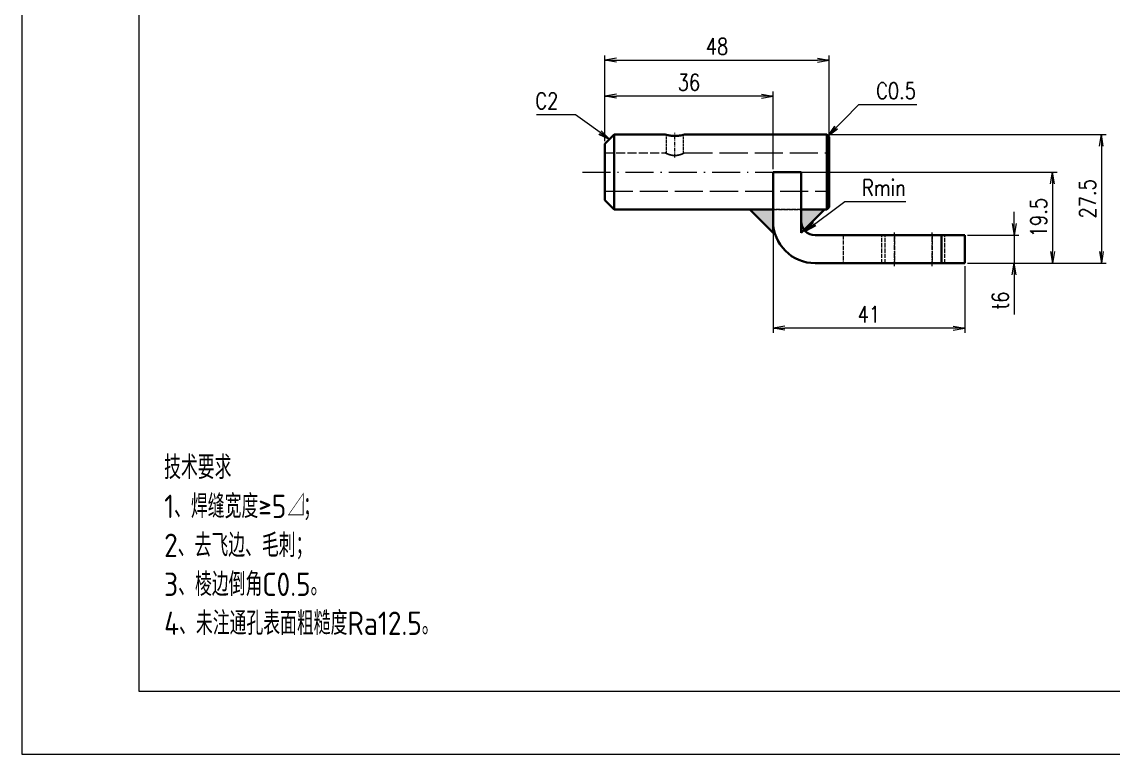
# Model space of a CAD drawing. Header units: millimetres. Extents: x 1333 to 44424, y -42879 to -1037.
# Drawn here: x 40860.7 to 41094.2, y -2148.1 to -1991.4 of the extents above; entities that cross this region are included whole.
import ezdxf

# ---------------------------------------------------------------- set-up
doc = ezdxf.new("R2010")
doc.units = ezdxf.units.MM
doc.header["$LTSCALE"] = 0.5
for name, pattern in [('AM_ISO02W050x2', [3.75, 3, -0.75]), ('AM_ISO08W050x2', [9, 6, -0.75, 1.5, -0.75]), ('DASHDOT', [18.5, 12, -3, 0.5, -3]), ('DASHED', [15, 12, -3])]:
    doc.linetypes.add(name, pattern=pattern)
for name, color, linetype, lineweight in [('中心线', 2, 'AM_ISO08W050x2', 18), ('图框', 7, 'Continuous', 18), ('标注线', 3, 'Continuous', 18), ('粗实线', 7, 'Continuous', 35), ('虚线', 1, 'AM_ISO02W050x2', 18)]:
    doc.layers.add(name, color=color, linetype=linetype, lineweight=lineweight)
doc.layers.add('打印-禁用', color=7, linetype='Continuous', lineweight=15, plot=False)
doc.styles.add('DIM', font='romans.shx', dxfattribs={"width": 0.8, "bigfont": 'bigfont.shx'})
doc.styles.add('机械长仿宋', font='gbenor.shx', dxfattribs={"height": 1, "bigfont": 'gbcbig.shx'})
doc.dimstyles.new('DEH 1-1', dxfattribs={"dimtxt": 3.5, "dimasz": 2.5, "dimexe": 1, "dimexo": 0.625, "dimgap": 1.2, "dimtad": 1, "dimtoh": 1, "dimdsep": 46, "dimtxsty": 'DIM', "dimblk": 'OPEN', "dimcen": 0, "dimclrd": 8, "dimclre": 8, "dimclrt": 2, "dimazin": 2, "dimtfac": 0.5, "dimtmove": 0, "dimatfit": 3, "dimldrblk": 'OPEN', "dimfxl": 0, "dimtolj": 2, "dimlwd": 18, "dimlwe": 18, "dimarcsym": 0})
doc.dimstyles.new('DEH 1-1$0', dxfattribs={"dimtxt": 3.5, "dimasz": 2.5, "dimexe": 1, "dimexo": 0.625, "dimgap": 1.2, "dimtad": 1, "dimzin": 9, "dimdsep": 46, "dimtxsty": 'DIM', "dimblk": 'OPEN', "dimcen": 0, "dimclrd": 8, "dimclre": 8, "dimclrt": 2, "dimazin": 2, "dimtfac": 0.5, "dimtmove": 0, "dimatfit": 3, "dimldrblk": 'OPEN', "dimfxl": 0, "dimtolj": 2, "dimlwd": 18, "dimlwe": 18, "dimarcsym": 0})

# ---------------------------------------------------------------- blocks, each defined once
blk = doc.blocks.new('GZDEH零件A3图框V01版')
at = {"layer": '图框', "linetype": 'Continuous'}
for p, q in [((2882.49, -1554.46), (2882.49, -1832.96)), ((2882.49, -1832.96), (3272.49, -1832.96))]:
    blk.add_line(p, q, dxfattribs=at)
at = {"layer": '打印-禁用', "linetype": 'Continuous'}
for p, q in [((2857.49, -1549.46), (2857.49, -1846.46)), ((2857.49, -1846.46), (3277.49, -1846.46))]:
    blk.add_line(p, q, dxfattribs=at)
blk = doc.blocks.new('DEH A3')
at = {"layer": '图框'}
blk.add_blockref('GZDEH零件A3图框V01版', (-2857.49, 1846.46), dxfattribs=at)
blk = doc.blocks.new('_Open')
at = {"color": 0, "linetype": 'ByBlock', "lineweight": -2}
for p, q in [((-1, 0.167), (0, 0)), ((-1, -0.167), (0, 0)), ((0, 0), (-1, 0))]:
    blk.add_line(p, q, dxfattribs=at)
blk = doc.blocks.new('*D18')
at = {"layer": 'Defpoints', "color": 0, "transparency": 16777216}
for p in [(40985.45, -2007.32), (40985.45, -2017.55), (41021.45, -2023.55)]:
    blk.add_point(p, dxfattribs=at)
at = {"layer": '标注线', "color": 8, "lineweight": 18, "transparency": 16777216}
for p, q in [((40985.45, -2016.93), (40985.45, -2006.32)), ((41018.95, -2007.32), (40987.95, -2007.32)), ((41021.45, -2022.93), (41021.45, -2006.32))]:
    blk.add_line(p, q, dxfattribs=at)
at = {"layer": '标注线', "color": 8, "lineweight": 18, "transparency": 16777216, "xscale": 2.5, "yscale": 2.5, "zscale": 2.5, "rotation": 180}
blk.add_blockref('_Open', (40985.45, -2007.32), dxfattribs=at)
at = {"layer": '标注线', "color": 8, "lineweight": 18, "transparency": 16777216, "xscale": 2.5, "yscale": 2.5, "zscale": 2.5}
blk.add_blockref('_Open', (41021.45, -2007.32), dxfattribs=at)
at = {"layer": '标注线', "color": 2, "transparency": 16777216, "insert": (41003.45, -2004.37), "char_height": 3.5, "attachment_point": 5, "style": 'DIM'}
blk.add_mtext('\\A2;36', dxfattribs=at)
blk = doc.blocks.new('*D19')
at = {"layer": 'Defpoints', "color": 0, "transparency": 16777216}
for p in [(41033.45, -1999.64), (41033.45, -2016.05), (40985.45, -2017.55)]:
    blk.add_point(p, dxfattribs=at)
at = {"layer": '标注线', "color": 8, "lineweight": 18, "transparency": 16777216}
for p, q in [((40985.45, -2016.93), (40985.45, -1998.64)), ((40987.95, -1999.64), (41030.95, -1999.64)), ((41033.45, -2015.43), (41033.45, -1998.64))]:
    blk.add_line(p, q, dxfattribs=at)
at = {"layer": '标注线', "color": 8, "lineweight": 18, "transparency": 16777216, "xscale": 2.5, "yscale": 2.5, "zscale": 2.5, "rotation": 180}
blk.add_blockref('_Open', (40985.45, -1999.64), dxfattribs=at)
at = {"layer": '标注线', "color": 8, "lineweight": 18, "transparency": 16777216, "xscale": 2.5, "yscale": 2.5, "zscale": 2.5}
blk.add_blockref('_Open', (41033.45, -1999.64), dxfattribs=at)
at = {"layer": '标注线', "color": 2, "transparency": 16777216, "insert": (41009.45, -1996.69), "char_height": 3.5, "attachment_point": 5, "style": 'DIM'}
blk.add_mtext('\\A2;48', dxfattribs=at)
blk = doc.blocks.new('*D20')
at = {"layer": 'Defpoints', "color": 0, "transparency": 16777216}
for p in [(41021.45, -2034.05), (41062.45, -2043.05), (41021.45, -2056.95)]:
    blk.add_point(p, dxfattribs=at)
at = {"layer": '标注线', "color": 8, "lineweight": 18, "transparency": 16777216}
for p, q in [((41021.45, -2034.68), (41021.45, -2057.95)), ((41062.45, -2043.68), (41062.45, -2057.95)), ((41059.95, -2056.95), (41023.95, -2056.95))]:
    blk.add_line(p, q, dxfattribs=at)
at = {"layer": '标注线', "color": 8, "lineweight": 18, "transparency": 16777216, "xscale": 2.5, "yscale": 2.5, "zscale": 2.5, "rotation": 180}
blk.add_blockref('_Open', (41021.45, -2056.95), dxfattribs=at)
at = {"layer": '标注线', "color": 8, "lineweight": 18, "transparency": 16777216, "xscale": 2.5, "yscale": 2.5, "zscale": 2.5}
blk.add_blockref('_Open', (41062.45, -2056.95), dxfattribs=at)
at = {"layer": '标注线', "color": 2, "transparency": 16777216, "insert": (41041.95, -2054), "char_height": 3.5, "attachment_point": 5, "style": 'DIM'}
blk.add_mtext('\\A2;41', dxfattribs=at)
blk = doc.blocks.new('*D21')
at = {"layer": 'Defpoints', "color": 0, "transparency": 16777216}
for p in [(41062.45, -2037.05), (41073.03, -2037.05), (41062.45, -2043.05)]:
    blk.add_point(p, dxfattribs=at)
at = {"layer": '标注线', "color": 8, "lineweight": 18, "transparency": 16777216}
for p, q in [((41073.03, -2034.55), (41073.03, -2032.05)), ((41063.07, -2037.05), (41074.03, -2037.05)), ((41073.03, -2037.05), (41073.03, -2043.05)), ((41063.07, -2043.05), (41074.03, -2043.05)), ((41073.03, -2045.55), (41073.03, -2054.05))]:
    blk.add_line(p, q, dxfattribs=at)
at = {"layer": '标注线', "color": 8, "lineweight": 18, "transparency": 16777216, "xscale": 2.5, "yscale": 2.5, "zscale": 2.5}
for p, rotation in [((41073.03, -2037.05), 270), ((41073.03, -2043.05), 90)]:
    blk.add_blockref('_Open', p, dxfattribs=dict(at, rotation=rotation))
at = {"layer": '标注线', "color": 2, "transparency": 16777216, "insert": (41070.08, -2051.05), "char_height": 3.5, "attachment_point": 5, "rotation": 90, "style": 'DIM'}
blk.add_mtext('\\A2;t6', dxfattribs=at)
blk = doc.blocks.new('*D22')
at = {"layer": 'Defpoints', "color": 0, "transparency": 16777216}
for p in [(41027.45, -2023.55), (41062.45, -2043.05), (41081.22, -2043.05)]:
    blk.add_point(p, dxfattribs=at)
at = {"layer": '标注线', "color": 8, "lineweight": 18, "transparency": 16777216}
for p, q in [((41028.07, -2023.55), (41082.22, -2023.55)), ((41081.22, -2026.05), (41081.22, -2040.55)), ((41063.07, -2043.05), (41082.22, -2043.05))]:
    blk.add_line(p, q, dxfattribs=at)
at = {"layer": '标注线', "color": 8, "lineweight": 18, "transparency": 16777216, "xscale": 2.5, "yscale": 2.5, "zscale": 2.5}
for p, rotation in [((41081.22, -2023.55), 90), ((41081.22, -2043.05), 270)]:
    blk.add_blockref('_Open', p, dxfattribs=dict(at, rotation=rotation))
at = {"layer": '标注线', "color": 2, "transparency": 16777216, "insert": (41078.27, -2033.3), "char_height": 3.5, "attachment_point": 5, "rotation": 90, "style": 'DIM'}
blk.add_mtext('\\A2;19.5', dxfattribs=at)
blk = doc.blocks.new('WELDING_5')
at = {"layer": '粗实线'}
blk.add_hatch(color=256, dxfattribs=at).paths.add_polyline_path([(0, 5), (0, 0), (5, 0)])
for q in [(0, 5), (5, 0)]:
    blk.add_line((0, 0), q, dxfattribs=at)
blk.add_lwpolyline([(0, 5), (5, 0)], dxfattribs=at)
blk = doc.blocks.new('*D30')
at = {"layer": 'Defpoints', "color": 0, "transparency": 16777216}
for p in [(41032.95, -2015.55), (41062.45, -2043.05), (41091.68, -2043.05)]:
    blk.add_point(p, dxfattribs=at)
at = {"layer": '标注线', "color": 8, "lineweight": 18, "transparency": 16777216}
for p, q in [((41033.58, -2015.55), (41092.68, -2015.55)), ((41091.68, -2018.05), (41091.68, -2040.55)), ((41063.07, -2043.05), (41092.68, -2043.05))]:
    blk.add_line(p, q, dxfattribs=at)
at = {"layer": '标注线', "color": 8, "lineweight": 18, "transparency": 16777216, "xscale": 2.5, "yscale": 2.5, "zscale": 2.5}
for p, rotation in [((41091.68, -2015.55), 90), ((41091.68, -2043.05), 270)]:
    blk.add_blockref('_Open', p, dxfattribs=dict(at, rotation=rotation))
at = {"layer": '标注线', "color": 2, "transparency": 16777216, "insert": (41088.73, -2029.3), "char_height": 3.5, "attachment_point": 5, "rotation": 90, "style": 'DIM'}
blk.add_mtext('\\A2;27.5', dxfattribs=at)

msp = doc.modelspace()

# ---------------------------------------------------------------- linework, layer by layer
at = {"layer": '中心线', "linetype": 'DASHDOT', "lineweight": 13, "ltscale": 0.132588}
msp.add_line((41000.45, -2020.477), (41000.45, -2015.173), dxfattribs=at)
at = {"layer": '中心线', "linetype": 'DASHDOT', "lineweight": 13}
msp.add_line((40980.65, -2023.554), (41038.25, -2023.554), dxfattribs=at)
at = {"layer": '中心线', "linetype": 'DASHDOT', "lineweight": 13, "ltscale": 0.179999}
for p, q in [((41047.45, -2043.654), (41047.45, -2036.454)), ((41055.45, -2043.654), (41055.45, -2036.454))]:
    msp.add_line(p, q, dxfattribs=at)
at = {"layer": '粗实线', "lineweight": 35, "ltscale": 0.070711}
for p, q in [((40985.45, -2017.554), (40987.45, -2015.554)), ((40985.45, -2029.554), (40987.45, -2031.554))]:
    msp.add_line(p, q, dxfattribs=at)
at = {"layer": '粗实线', "lineweight": 35, "ltscale": 0.375517}
for p, q in [((40987.45, -2015.554), (40987.45, -2030.575)), ((41032.95, -2015.554), (41032.95, -2030.575))]:
    msp.add_line(p, q, dxfattribs=at)
at = {"layer": '粗实线', "lineweight": 35, "ltscale": 0.273315}
msp.add_line((40998.383, -2015.554), (40987.45, -2015.554), dxfattribs=at)
at = {"layer": '粗实线', "lineweight": 35, "ltscale": 0.006511}
msp.add_line((40998.383, -2015.554), (40998.636, -2015.616), dxfattribs=at)
at = {"layer": '粗实线', "lineweight": 35, "ltscale": 0.000452204}
msp.add_line((40999.477, -2015.765), (40999.459, -2015.763), dxfattribs=at)
at = {"layer": '粗实线', "lineweight": 35}
for p, q in [((41032.95, -2015.554), (41002.517, -2015.554)), ((41021.45, -2031.554), (40987.45, -2031.554)), ((41057.45, -2037.054), (41030.45, -2037.054)), ((41057.45, -2043.054), (41030.45, -2043.054))]:
    msp.add_line(p, q, dxfattribs=at)
at = {"layer": '粗实线', "lineweight": 35, "ltscale": 0.017678}
for p, q in [((41033.45, -2016.054), (41032.95, -2015.554)), ((41033.45, -2031.054), (41032.95, -2031.554))]:
    msp.add_line(p, q, dxfattribs=at)
at = {"layer": '粗实线', "lineweight": 35, "ltscale": 0.352047}
msp.add_line((41033.45, -2016.054), (41033.45, -2030.136), dxfattribs=at)
at = {"layer": '粗实线', "lineweight": 35, "ltscale": 0.281637}
msp.add_line((40985.45, -2017.554), (40985.45, -2028.82), dxfattribs=at)
at = {"layer": '粗实线', "lineweight": 35, "ltscale": 0.15}
for p, q in [((41027.45, -2023.554), (41021.45, -2023.554)), ((41057.45, -2043.054), (41057.45, -2037.054)), ((41062.45, -2043.054), (41062.45, -2037.054))]:
    msp.add_line(p, q, dxfattribs=at)
at = {"layer": '粗实线', "lineweight": 35, "ltscale": 0.2625}
for p, q in [((41021.45, -2034.054), (41021.45, -2023.554)), ((41027.45, -2034.054), (41027.45, -2023.554))]:
    msp.add_line(p, q, dxfattribs=at)
at = {"layer": '粗实线', "lineweight": 35, "ltscale": 0.018363}
msp.add_line((40985.45, -2028.82), (40985.45, -2029.554), dxfattribs=at)
at = {"layer": '粗实线', "lineweight": 35, "ltscale": 0.024483}
for p, q in [((40987.45, -2030.575), (40987.45, -2031.554)), ((41032.95, -2030.575), (41032.95, -2031.554))]:
    msp.add_line(p, q, dxfattribs=at)
at = {"layer": '粗实线', "lineweight": 35, "ltscale": 0.022953}
msp.add_line((41033.45, -2030.136), (41033.45, -2031.054), dxfattribs=at)
at = {"layer": '粗实线', "lineweight": 35, "ltscale": 0.137509}
msp.add_line((41032.95, -2031.554), (41027.45, -2031.554), dxfattribs=at)
at = {"layer": '粗实线', "lineweight": 35, "ltscale": 0.125}
for p, q in [((41057.45, -2037.054), (41062.45, -2037.054)), ((41062.45, -2043.054), (41057.45, -2043.054))]:
    msp.add_line(p, q, dxfattribs=at)
at = {"layer": '粗实线', "lineweight": 35}
for centre, radius, start, end in [((41000.595, -2007.017), 8.819, 255.47283, 262.59785), ((41000.451, -2007.891), 7.934, 256.77807, 277.16842), ((41000.437, -2007.854), 7.972, 270.42314, 277.24542), ((41000.307, -2007.03), 8.806, 277.39708, 284.53305), ((41030.45, -2034.054), 9, 180, 270), ((41030.45, -2034.054), 3, 180, 270)]:
    msp.add_arc(centre, radius, start, end, dxfattribs=at)
at = {"layer": '虚线', "linetype": 'DASHED', "lineweight": 13, "ltscale": 0.024483}
for p, q in [((40987.45, -2015.554), (40987.45, -2016.534)), ((41032.95, -2015.554), (41032.95, -2016.534))]:
    msp.add_line(p, q, dxfattribs=at)
at = {"layer": '虚线', "linetype": 'DASHED', "lineweight": 13, "ltscale": 0.375517}
for p, q in [((40987.45, -2016.534), (40987.45, -2031.554)), ((41032.95, -2016.534), (41032.95, -2031.554))]:
    msp.add_line(p, q, dxfattribs=at)
at = {"layer": '虚线', "linetype": 'DASHED', "lineweight": 13, "ltscale": 0.098999}
for p, q in [((40998.636, -2019.576), (40998.636, -2015.616)), ((41002.264, -2019.576), (41002.264, -2015.616))]:
    msp.add_line(p, q, dxfattribs=at)
at = {"layer": '虚线', "linetype": 'DASHED', "lineweight": 13, "ltscale": 0.006511}
msp.add_line((41002.517, -2015.554), (41002.264, -2015.616), dxfattribs=at)
at = {"layer": '虚线', "linetype": 'DASHED', "lineweight": 13, "ltscale": 0.323315}
msp.add_line((40985.45, -2019.454), (40998.383, -2019.455), dxfattribs=at)
at = {"layer": '虚线', "linetype": 'DASHED', "lineweight": 13}
for p, q in [((41002.517, -2019.455), (41033.45, -2019.454)), ((40985.45, -2027.654), (41033.45, -2027.654))]:
    msp.add_line(p, q, dxfattribs=at)
at = {"layer": '虚线', "linetype": 'DASHED', "lineweight": 13, "ltscale": 0.15}
for p, q in [((41021.45, -2031.554), (41027.45, -2031.554)), ((41027.45, -2031.554), (41021.45, -2031.554)), ((41036.45, -2037.054), (41036.45, -2043.054)), ((41044.7, -2043.054), (41044.7, -2037.054)), ((41044.7, -2043.054), (41044.7, -2037.054)), ((41045.45, -2043.054), (41045.45, -2037.054)), ((41047.45, -2037.054), (41047.45, -2043.054)), ((41047.45, -2037.054), (41047.45, -2043.054)), ((41047.45, -2037.054), (41047.45, -2043.054)), ((41047.45, -2037.054), (41047.45, -2043.054)), ((41055.45, -2037.054), (41055.45, -2043.054)), ((41055.45, -2037.054), (41055.45, -2043.054)), ((41055.45, -2037.054), (41055.45, -2043.054)), ((41055.45, -2037.054), (41055.45, -2043.054)), ((41057.45, -2037.054), (41057.45, -2043.054)), ((41058.2, -2043.054), (41058.2, -2037.054)), ((41058.2, -2043.054), (41058.2, -2037.054))]:
    msp.add_line(p, q, dxfattribs=at)
at = {"layer": '虚线', "linetype": 'DASHED', "lineweight": 13}
for centre, radius, start, end in [((41000.445, -2008.121), 7.705, 262.77761, 270.37748), ((41000.39, -2007.499), 8.331, 277.25646, 282.99529), ((41001.898, -2012.439), 7.847, 243.3838, 245.43237), ((40999.011, -2012.46), 7.824, 294.56584, 296.62058)]:
    msp.add_arc(centre, radius, start, end, dxfattribs=at)
for points, knots in [([(40999.459, -2019.877), (40999.203, -2019.808), (40998.968, -2019.725), (40998.76, -2019.635), (40998.585, -2019.553), (40998.477, -2019.501), (40998.392, -2019.459), (40998.387, -2019.457), (40998.383, -2019.455)], [0, 0, 0, 0, 0, 0, 2.5134739, 2.5134739, 2.5134739, 2.6260489, 2.6260489, 2.6260489, 2.6260489, 2.6260489, 2.6260489]), ([(41001.441, -2019.877), (41001.696, -2019.808), (41001.931, -2019.725), (41002.14, -2019.635), (41002.314, -2019.553), (41002.422, -2019.501), (41002.507, -2019.459), (41002.512, -2019.457), (41002.517, -2019.455)], [0, 0, 0, 0, 0, 0, 2.5124203, 2.5124203, 2.5124203, 2.6250138, 2.6250138, 2.6250138, 2.6250138, 2.6250138, 2.6250138]), ([(40998.636, -2019.576), (40998.699, -2019.605), (40998.769, -2019.636), (40998.849, -2019.67), (40999.029, -2019.742), (40999.228, -2019.811), (40999.333, -2019.844), (40999.554, -2019.907), (40999.791, -2019.956), (40999.916, -2019.977), (41000.168, -2020.008), (41000.426, -2020.017), (41000.556, -2020.015), (41000.818, -2020), (41001.074, -2019.962), (41001.202, -2019.937), (41001.323, -2019.909), (41001.441, -2019.877)], [0, 0, 0, 0, 0, 0, 1.0158882, 1.0158882, 1.0158882, 2.0930403, 2.0930403, 2.0930403, 3.2075182, 3.2075182, 3.2075182, 4.3448981, 4.3448981, 4.3448981, 5.4950183, 5.4950183, 5.4950183, 5.4950183, 5.4950183, 5.4950183]), ([(41002.264, -2019.576), (41002.134, -2019.635), (41001.971, -2019.705), (41001.785, -2019.777), (41001.472, -2019.879), (41001.126, -2019.952), (41001.002, -2019.974), (41000.681, -2020.015), (41000.351, -2020.021), (41000.152, -2020.009), (40999.891, -2019.976), (40999.642, -2019.923), (40999.58, -2019.909), (40999.519, -2019.894), (40999.459, -2019.877)], [0, 0, 0, 0, 0, 0, 2.0867006, 2.0867006, 2.0867006, 3.2096284, 3.2096284, 3.2096284, 4.9295067, 4.9295067, 4.9295067, 5.5179039, 5.5179039, 5.5179039, 5.5179039, 5.5179039, 5.5179039])]:
    msp.add_open_spline(points, degree=5, knots=knots, dxfattribs=at)

# ---------------------------------------------------------------- block references
at = {"layer": '图框'}
msp.add_blockref('DEH A3', (40860.733, -2148.061), dxfattribs=at)
at = {"layer": '粗实线', "rotation": 180.0000025276578}
msp.add_blockref('WELDING_5', (41021.45, -2031.554), dxfattribs=at)
at = {"layer": '粗实线', "xscale": -1, "rotation": 180.0000821720658}
msp.add_blockref('WELDING_5', (41027.45, -2031.554), dxfattribs=at)

# ---------------------------------------------------------------- texts
at = {"layer": '标注线', "color": 2, "char_height": 3.5, "style": 'DIM'}
for s, insert, attachment_point in [('\\A2;C0.5', (41043.507, -2007.929), 7), ('\\A2;C2', (40975.509, -2010.086), 9), ('\\A2;Rmin', (41040.487, -2028.663), 7)]:
    msp.add_mtext(s, dxfattribs=dict(at, insert=insert, attachment_point=attachment_point))
at = {"layer": '标注线', "color": 2, "insert": (40891.179, -2084.222), "char_height": 10, "width": 206.04095, "attachment_point": 1, "style": '机械长仿宋'}
msp.add_mtext('{\\H0.5x;技术要求\\H1.4x;\\P\\H0.7143x;1、焊缝宽度≥5\\Q19.2;△\\Q0;；\\P2、去飞边、毛刺；\\P\\H1x;3、棱边倒角C0.5。\\C3; \\P\\C2;4、未注通孔表面粗糙度Ra12.5。}', dxfattribs=at)

# ---------------------------------------------------------------- dimensions: what is measured, and where the dimension line sits
at = {"layer": '标注线'}
for base, p1, p2, picture, middle in [((41033.45, -1999.644), (40985.45, -2017.554), (41033.45, -2016.054), '*D19', (41009.45, -1996.694)), ((40985.45, -2007.316), (41021.45, -2023.554), (40985.45, -2017.554), '*D18', (41003.45, -2004.366)), ((41021.45, -2056.955), (41062.45, -2043.054), (41021.45, -2034.054), '*D20', (41041.95, -2054.005))]:
    dim = msp.add_linear_dim(base=base, p1=p1, p2=p2, dimstyle='DEH 1-1$0', dxfattribs=at)
    dim.commit()
    dim.dimension.update_dxf_attribs({"geometry": picture, "text_midpoint": middle})
for base, p1, picture, middle in [((41091.681, -2043.054), (41032.95, -2015.554), '*D30', (41088.731, -2029.304)), ((41081.218, -2043.054), (41027.45, -2023.554), '*D22', (41078.268, -2033.304))]:
    dim = msp.add_linear_dim(base=base, p1=p1, p2=(41062.45, -2043.054), angle=90, dimstyle='DEH 1-1$0', dxfattribs=at)
    dim.commit()
    dim.dimension.update_dxf_attribs({"geometry": picture, "text_midpoint": middle})
dim = msp.add_linear_dim(base=(41073.03, -2037.054), p1=(41062.45, -2043.054), p2=(41062.45, -2037.054), angle=90, text='t<>', dimstyle='DEH 1-1$0', dxfattribs=at)
dim.commit()
dim.dimension.update_dxf_attribs({"geometry": '*D21', "text_midpoint": (41073.03, -2051.054), "dimtype": 160})

# ---------------------------------------------------------------- leaders
at = {"layer": '标注线', "annotation_type": 0, "has_hookline": 1}
for points, hookline_direction, text_width in [([(41033.2, -2015.804), (41039.807, -2009.129), (41042.307, -2009.129)], 0, 8.667), ([(40986.45, -2016.554), (40979.209, -2011.286), (40976.709, -2011.286)], 1, 4.667), ([(41028.328, -2036.176), (41036.787, -2029.863), (41039.287, -2029.863)], 0, 9.333)]:
    msp.add_leader(points, dimstyle='DEH 1-1', override={"dimgap": 1.2, "dimtad": 1}, dxfattribs=dict(at, hookline_direction=hookline_direction, text_width=text_width))

doc.saveas('drawing.dxf')
